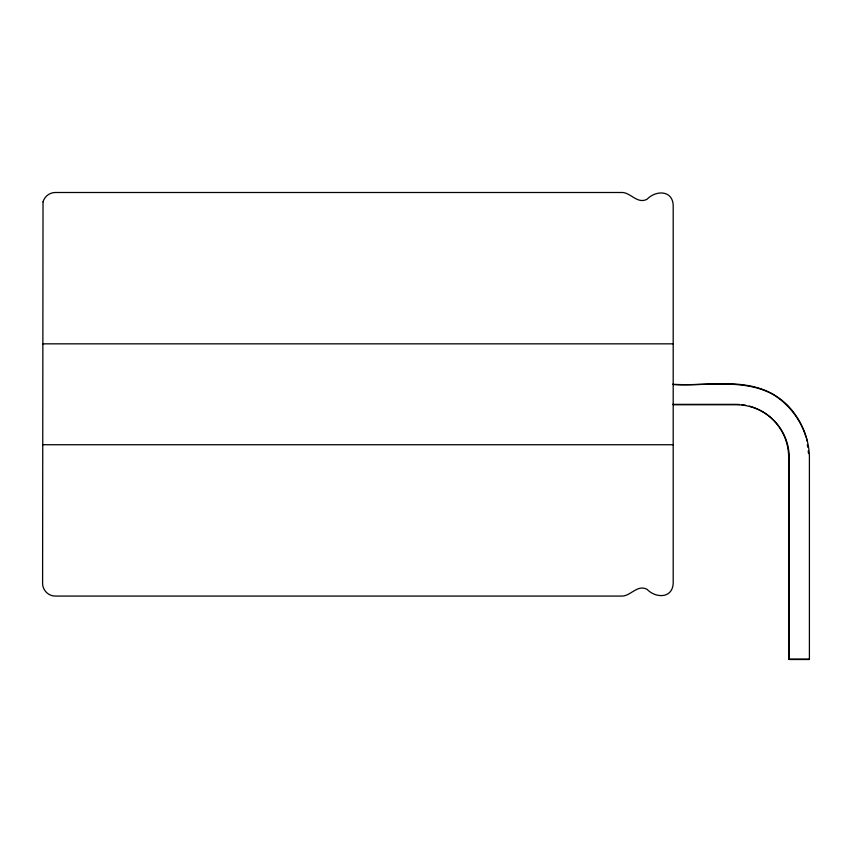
<?xml version="1.0" encoding="UTF-8"?>
<svg xmlns="http://www.w3.org/2000/svg" width="852" height="852" viewBox="0 0 852 852"><rect width="100%" height="100%" fill="white"/><g stroke="black" fill="none" stroke-linecap="round" stroke-linejoin="round"><path stroke-width="1.28" d="M42.6 343.835L673.197 343.835M672.633 384.199C705.69 386.765 741.783 377.138 772.359 393.848C788.366 403.827 800.603 419.035 806.035 437.183M673.197 384.572C711.495 386.435 757.843 375.072 788.1 405.872C800.965 419.642 808.857 437.481 809.4 456.395L809.4 659.501L789.218 659.501L789.218 457.716A52.973 52.973 0 0 0 736.256 404.743L673.197 404.743M672.633 404.37L735.691 404.37A52.973 52.973 0 0 1 739.461 404.508M42.6 444.733L673.197 444.733M808.846 659.128L788.664 659.128L788.664 457.343A52.973 52.973 0 0 0 749.409 406.18M806.524 438.365L806.855 440.889M807.355 444.669L807.685 447.193M808.186 450.974L808.516 453.498M741.986 404.743A52.973 52.973 0 0 1 745.734 405.328M43.026 201.839L42.6 583.46C42.557 590.212 48.457 596.112 55.21 596.07L622.748 596.07C631.247 595.324 637.615 584.365 647.073 589.318C655.454 598.211 672.303 598.828 673.197 583.46L673.197 205.108C672.303 189.74 655.454 190.358 647.073 199.251C637.615 204.203 631.247 193.244 622.748 192.499L55.21 192.499C49.64 192.52 44.506 196.461 43.026 201.839"/></g></svg>
